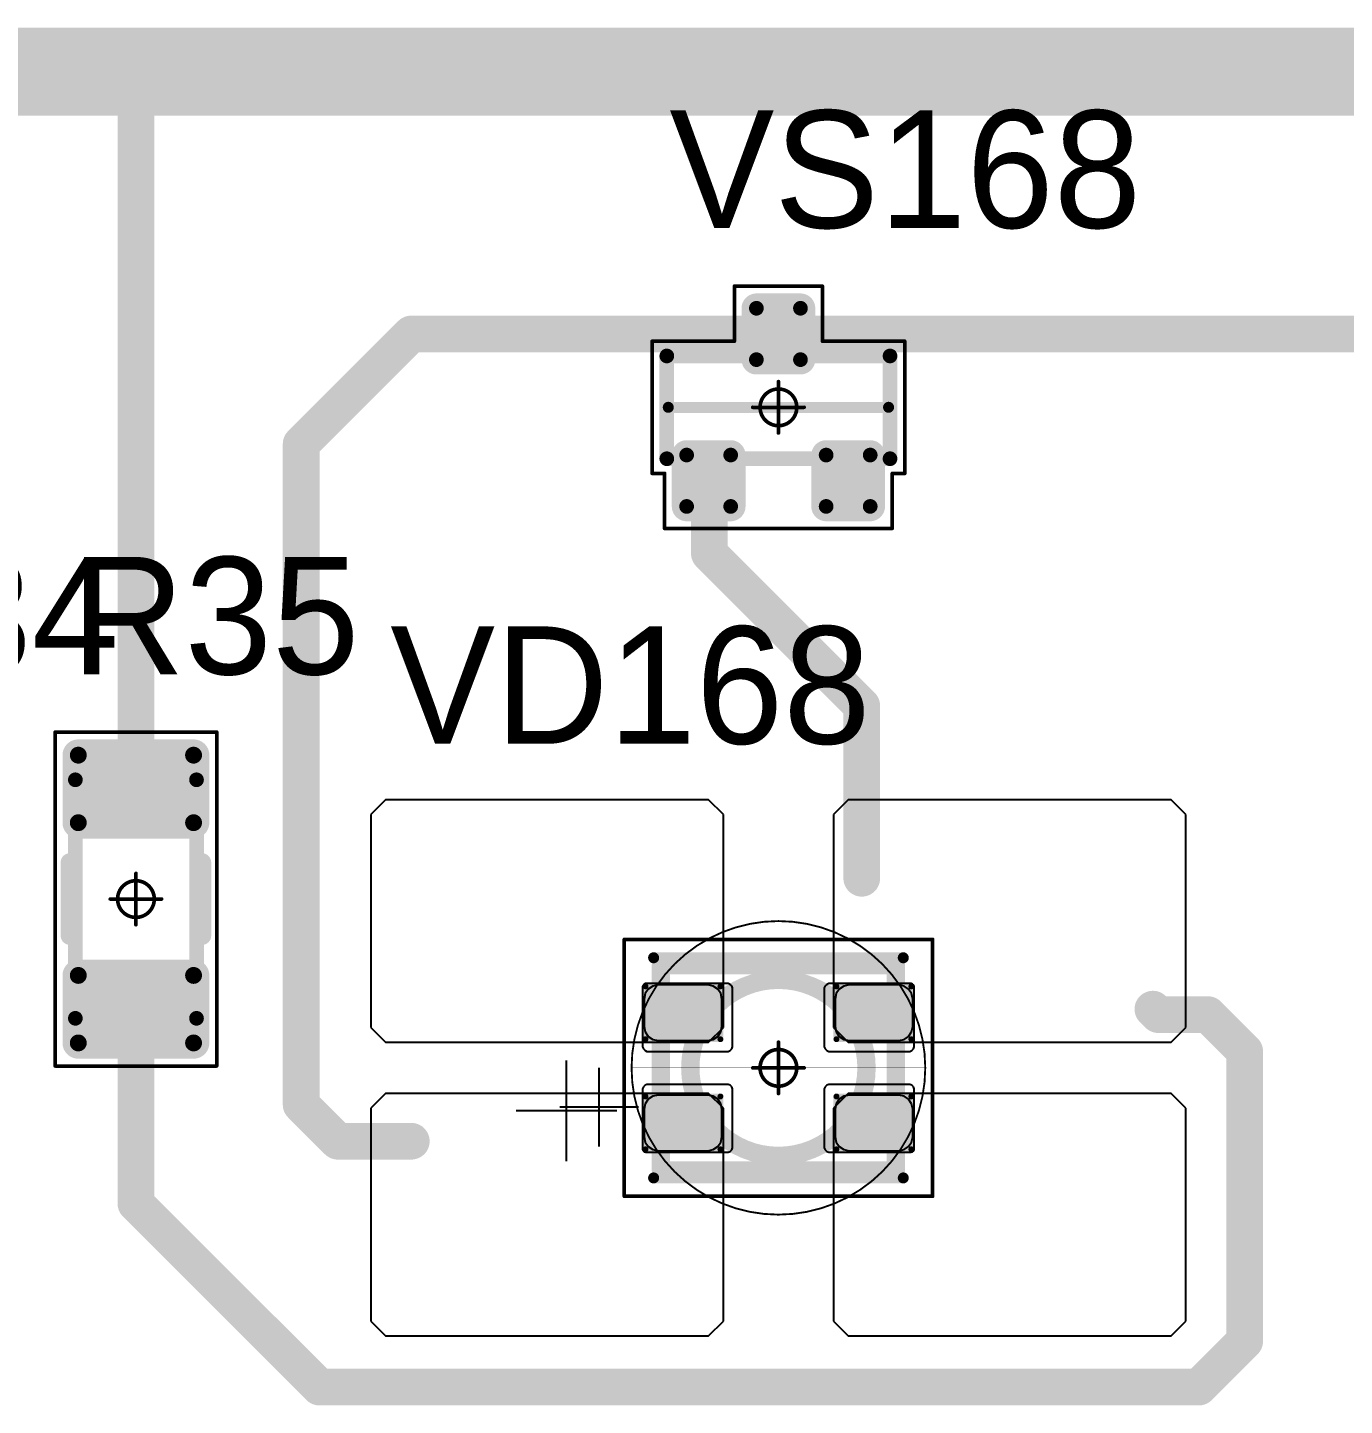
# Model space of a CAD drawing. Header units: millimetres. Extents: x 0 to 400, y 0 to 514.
# Drawn here: x 249.77 to 267.71, y 47.9 to 66.68 of the extents above; entities that cross this region are included whole.
import ezdxf

# ---------------------------------------------------------------- set-up
doc = ezdxf.new("R2010")
doc.units = ezdxf.units.MM
for name, color, linetype in [('Mechanical13', 56, 'Continuous'), ('Mechanical15', 56, 'Continuous'), ('Mechanical2', 216, 'Continuous'), ('TopLayer', 1, 'Continuous'), ('TopOverlay', 2, 'Continuous'), ('TopPaste', 8, 'Continuous'), ('TopSolder', 216, 'Continuous')]:
    doc.layers.add(name, color=color, linetype=linetype)

# ---------------------------------------------------------------- blocks, each defined once
blk = doc.blocks.new('SOT23_14')
at = {"layer": 'Mechanical13', "const_width": 0.2}
for points in [[(-0.7, 1.52), (0.7, 1.52)], [(-0.7, 1.52), (-0.7, -1.52)], [(0.7, 1.52), (0.7, -1.52)], [(-0.7, -1.52), (0.7, -1.52)]]:
    blk.add_lwpolyline(points, dxfattribs=at)
at = {"layer": 'Mechanical13', "const_width": 0.1}
for points in [[(-0.75, 1.52, 1), (-0.65, 1.52, 1)], [(-0.75, 1.52, 1), (-0.65, 1.52, 1)], [(0.65, 1.52, 1), (0.75, 1.52, 1)], [(0.65, 1.52, 1), (0.75, 1.52, 1)], [(-0.75, -1.52, 1), (-0.65, -1.52, 1)], [(-0.75, -1.52, 1), (-0.65, -1.52, 1)], [(0.65, -1.52, 1), (0.75, -1.52, 1)], [(0.65, -1.52, 1), (0.75, -1.52, 1)]]:
    blk.add_lwpolyline(points, format="xyb", close=True, dxfattribs=at)
at = {"layer": 'Mechanical15', "const_width": 0.05}
for points in [[(-0.9, 1.72), (-0.9, 1.55)], [(-0.9, 1.72), (0.9, 1.72)], [(0.9, 1.72), (0.9, 0.6)], [(-1.65, 1.55), (-1.65, -1.55)], [(-1.65, 1.55), (-0.9, 1.55)], [(0.9, 0.6), (1.65, 0.6)], [(1.65, 0.6), (1.65, -0.6)], [(0, 0.35), (0, -0.35)], [(-0.35, 0), (0.35, 0)], [(0.9, -0.6), (1.65, -0.6)], [(0.9, -0.6), (0.9, -1.72)], [(-1.65, -1.55), (-0.9, -1.55)], [(-0.9, -1.55), (-0.9, -1.72)], [(-0.9, -1.72), (0.9, -1.72)]]:
    blk.add_lwpolyline(points, dxfattribs=at)
at = {"layer": 'Mechanical15'}
for points, const_width in [([(-0.913, 1.72, 1), (-0.888, 1.72, 1)], 0.025), ([(-0.913, 1.72, 1), (-0.888, 1.72, 1)], 0.025), ([(0.888, 1.72, 1), (0.913, 1.72, 1)], 0.025), ([(0.888, 1.72, 1), (0.913, 1.72, 1)], 0.025), ([(-1.662, 1.55, 1), (-1.637, 1.55, 1)], 0.025), ([(-1.662, 1.55, 1), (-1.637, 1.55, 1)], 0.025), ([(-0.913, 1.55, 1), (-0.888, 1.55, 1)], 0.025), ([(-0.913, 1.55, 1), (-0.888, 1.55, 1)], 0.025), ([(0.888, 0.6, 1), (0.913, 0.6, 1)], 0.025), ([(0.888, 0.6, 1), (0.913, 0.6, 1)], 0.025), ([(1.638, 0.6, 1), (1.663, 0.6, 1)], 0.025), ([(1.638, 0.6, 1), (1.663, 0.6, 1)], 0.025), ([(0.25, 0, 1), (-0.25, 0, 1)], 0.05), ([(-0.012, 0.35, 1), (0.013, 0.35, 1)], 0.025), ([(-0.362, 0, 1), (-0.337, 0, 1)], 0.025), ([(-0.262, 0, 1), (-0.237, 0, 1)], 0.025), ([(0.238, 0, 1), (0.263, 0, 1)], 0.025), ([(0.338, 0, 1), (0.363, 0, 1)], 0.025), ([(-0.012, -0.35, 1), (0.013, -0.35, 1)], 0.025), ([(0.888, -0.6, 1), (0.913, -0.6, 1)], 0.025), ([(0.888, -0.6, 1), (0.913, -0.6, 1)], 0.025), ([(1.638, -0.6, 1), (1.663, -0.6, 1)], 0.025), ([(1.638, -0.6, 1), (1.663, -0.6, 1)], 0.025), ([(-1.662, -1.55, 1), (-1.637, -1.55, 1)], 0.025), ([(-1.662, -1.55, 1), (-1.637, -1.55, 1)], 0.025), ([(-0.913, -1.55, 1), (-0.888, -1.55, 1)], 0.025), ([(-0.913, -1.55, 1), (-0.888, -1.55, 1)], 0.025), ([(-0.913, -1.72, 1), (-0.888, -1.72, 1)], 0.025), ([(-0.913, -1.72, 1), (-0.888, -1.72, 1)], 0.025), ([(0.888, -1.72, 1), (0.913, -1.72, 1)], 0.025), ([(0.888, -1.72, 1), (0.913, -1.72, 1)], 0.025)]:
    blk.add_lwpolyline(points, format="xyb", close=True, dxfattribs=dict(at, const_width=const_width))
at = {"layer": 'TopLayer', "const_width": 0.1}
for points in [[(-1.4, 1.25, 1), (-1.3, 1.25, 1)], [(-0.7, 1.25, 1), (-0.6, 1.25, 1)], [(-1.4, 0.65, 1), (-1.3, 0.65, 1)], [(-0.7, 0.65, 1), (-0.6, 0.65, 1)], [(0.6, 0.3, 1), (0.7, 0.3, 1)], [(1.3, 0.3, 1), (1.4, 0.3, 1)], [(0.6, -0.3, 1), (0.7, -0.3, 1)], [(1.3, -0.3, 1), (1.4, -0.3, 1)], [(-1.4, -0.65, 1), (-1.3, -0.65, 1)], [(-0.7, -0.65, 1), (-0.6, -0.65, 1)], [(-1.4, -1.25, 1), (-1.3, -1.25, 1)], [(-0.7, -1.25, 1), (-0.6, -1.25, 1)]]:
    blk.add_lwpolyline(points, format="xyb", close=True, dxfattribs=at)
at = {"layer": 'TopLayer'}
for points in [[(-1.35, 1.35), (-1.35, 0.55), (-0.65, 1.35), (-0.65, 0.55)], [(-1.45, 1.25), (-1.45, 0.65), (-0.55, 1.25), (-0.55, 0.65)], [(0.65, 0.4), (0.65, -0.4), (1.35, 0.4), (1.35, -0.4)], [(0.55, 0.3), (0.55, -0.3), (1.45, 0.3), (1.45, -0.3)], [(-1.35, -0.55), (-1.35, -1.35), (-0.65, -0.55), (-0.65, -1.35)], [(-1.45, -0.65), (-1.45, -1.25), (-0.55, -0.65), (-0.55, -1.25)]]:
    blk.add_solid(points, dxfattribs=at)
at = {"layer": 'TopOverlay', "const_width": 0.15}
blk.add_lwpolyline([(0, 1.5), (0, -1.5)], dxfattribs=at)
at = {"layer": 'TopOverlay', "const_width": 0.075}
for points in [[(-0.037, 1.5, 1), (0.038, 1.5, 1)], [(-0.037, -1.5, 1), (0.038, -1.5, 1)]]:
    blk.add_lwpolyline(points, format="xyb", close=True, dxfattribs=at)
at = {"layer": 'TopPaste', "const_width": 0.075}
for points in [[(-1.387, 1.25, 1), (-1.312, 1.25, 1)], [(-0.687, 1.25, 1), (-0.613, 1.25, 1)], [(-1.387, 0.65, 1), (-1.312, 0.65, 1)], [(-0.687, 0.65, 1), (-0.613, 0.65, 1)], [(0.613, 0.3, 1), (0.687, 0.3, 1)], [(1.313, 0.3, 1), (1.387, 0.3, 1)], [(0.613, -0.3, 1), (0.687, -0.3, 1)], [(1.313, -0.3, 1), (1.387, -0.3, 1)], [(-1.387, -0.65, 1), (-1.312, -0.65, 1)], [(-0.687, -0.65, 1), (-0.613, -0.65, 1)], [(-1.387, -1.25, 1), (-1.312, -1.25, 1)], [(-0.687, -1.25, 1), (-0.613, -1.25, 1)]]:
    blk.add_lwpolyline(points, format="xyb", close=True, dxfattribs=at)
at = {"layer": 'TopPaste'}
for points in [[(-1.35, 1.325), (-1.35, 0.575), (-0.65, 1.325), (-0.65, 0.575)], [(-1.425, 1.25), (-1.425, 0.65), (-0.575, 1.25), (-0.575, 0.65)], [(0.575, 0.3), (0.575, -0.3), (1.425, 0.3), (1.425, -0.3)], [(0.65, 0.375), (0.65, -0.375), (1.35, 0.375), (1.35, -0.375)], [(-1.425, -0.65), (-1.425, -1.25), (-0.575, -0.65), (-0.575, -1.25)], [(-1.35, -0.575), (-1.35, -1.325), (-0.65, -0.575), (-0.65, -1.325)]]:
    blk.add_solid(points, dxfattribs=at)
at = {"layer": 'TopSolder', "const_width": 0.202}
for points in [[(-1.451, 1.25, 1), (-1.249, 1.25, 1)], [(-0.751, 1.25, 1), (-0.549, 1.25, 1)], [(-1.451, 0.65, 1), (-1.249, 0.65, 1)], [(-0.751, 0.65, 1), (-0.549, 0.65, 1)], [(0.549, 0.3, 1), (0.751, 0.3, 1)], [(1.249, 0.3, 1), (1.451, 0.3, 1)], [(0.549, -0.3, 1), (0.751, -0.3, 1)], [(1.249, -0.3, 1), (1.451, -0.3, 1)], [(-1.451, -0.65, 1), (-1.249, -0.65, 1)], [(-0.751, -0.65, 1), (-0.549, -0.65, 1)], [(-1.451, -1.25, 1), (-1.249, -1.25, 1)], [(-0.751, -1.25, 1), (-0.549, -1.25, 1)]]:
    blk.add_lwpolyline(points, format="xyb", close=True, dxfattribs=at)
at = {"layer": 'TopSolder'}
for points in [[(-1.35, 1.452), (-1.35, 0.448), (-0.65, 1.452), (-0.65, 0.448)], [(-1.552, 1.25), (-1.552, 0.65), (-0.448, 1.25), (-0.448, 0.65)], [(0.65, 0.502), (0.65, -0.502), (1.35, 0.502), (1.35, -0.502)], [(0.448, 0.3), (0.448, -0.3), (1.552, 0.3), (1.552, -0.3)], [(-1.35, -0.448), (-1.35, -1.452), (-0.65, -0.448), (-0.65, -1.452)], [(-1.552, -0.65), (-1.552, -1.25), (-0.448, -0.65), (-0.448, -1.25)]]:
    blk.add_solid(points, dxfattribs=at)
blk = doc.blocks.new('E65F_187')
at = {"layer": 'Mechanical13'}
for p, q in [((2.441, 1.071), (2.441, 0)), ((1.905, 0.536), (2.976, 0.536))]:
    blk.add_line(p, q, dxfattribs=at)
at = {"layer": 'Mechanical13', "const_width": 0.25}
for points in [[(-1.6, 1.4), (-1.6, -1.4)], [(1.6, 1.4), (-1.6, 1.4)], [(1.6, 1.4), (1.6, -1.4)], [(1.6, -1.4), (-1.6, -1.4)]]:
    blk.add_lwpolyline(points, dxfattribs=at)
at = {"layer": 'Mechanical13'}
for points, const_width in [([(-1.663, 1.4, 1), (-1.538, 1.4, 1)], 0.125), ([(-1.663, 1.4, 1), (-1.538, 1.4, 1)], 0.125), ([(1.537, 1.4, 1), (1.662, 1.4, 1)], 0.125), ([(1.537, 1.4, 1), (1.662, 1.4, 1)], 0.125), ([(1.2, 0, 1), (-1.2, 0, 1)], 0.25), ([(-1.263, 0, 1), (-1.138, 0, 1)], 0.125), ([(1.137, 0, 1), (1.262, 0, 1)], 0.125), ([(-1.663, -1.4, 1), (-1.538, -1.4, 1)], 0.125), ([(-1.663, -1.4, 1), (-1.538, -1.4, 1)], 0.125), ([(1.537, -1.4, 1), (1.662, -1.4, 1)], 0.125), ([(1.537, -1.4, 1), (1.662, -1.4, 1)], 0.125)]:
    blk.add_lwpolyline(points, format="xyb", close=True, dxfattribs=dict(at, const_width=const_width))
at = {"layer": 'Mechanical15', "const_width": 0.05}
for points in [[(2.1, 1.75), (-2.1, 1.75)], [(-2.1, 1.75), (-2.1, -1.75)], [(2.1, 1.75), (2.1, -1.75)], [(0, 0.35), (0, -0.35)], [(0, 0.35), (0, -0.35)], [(0.35, 0), (-0.35, 0)], [(0.35, 0), (-0.35, 0)], [(2.1, -1.75), (-2.1, -1.75)]]:
    blk.add_lwpolyline(points, dxfattribs=at)
at = {"layer": 'Mechanical15'}
for points, const_width in [([(-2.113, 1.75, 1), (-2.088, 1.75, 1)], 0.025), ([(-2.113, 1.75, 1), (-2.088, 1.75, 1)], 0.025), ([(2.087, 1.75, 1), (2.112, 1.75, 1)], 0.025), ([(2.087, 1.75, 1), (2.112, 1.75, 1)], 0.025), ([(0.25, 0, 1), (-0.25, 0, 1)], 0.05), ([(0.25, 0, 1), (-0.25, 0, 1)], 0.05), ([(-0.013, 0.35, 1), (0.012, 0.35, 1)], 0.025), ([(-0.013, 0.35, 1), (0.012, 0.35, 1)], 0.025), ([(-0.363, 0, 1), (-0.338, 0, 1)], 0.025), ([(-0.363, 0, 1), (-0.338, 0, 1)], 0.025), ([(-0.263, 0, 1), (-0.238, 0, 1)], 0.025), ([(-0.263, 0, 1), (-0.238, 0, 1)], 0.025), ([(0.237, 0, 1), (0.262, 0, 1)], 0.025), ([(0.237, 0, 1), (0.262, 0, 1)], 0.025), ([(0.337, 0, 1), (0.362, 0, 1)], 0.025), ([(0.337, 0, 1), (0.362, 0, 1)], 0.025), ([(-0.013, -0.35, 1), (0.012, -0.35, 1)], 0.025), ([(-0.013, -0.35, 1), (0.012, -0.35, 1)], 0.025), ([(-2.113, -1.75, 1), (-2.088, -1.75, 1)], 0.025), ([(-2.113, -1.75, 1), (-2.088, -1.75, 1)], 0.025), ([(2.087, -1.75, 1), (2.112, -1.75, 1)], 0.025), ([(2.087, -1.75, 1), (2.112, -1.75, 1)], 0.025)]:
    blk.add_lwpolyline(points, format="xyb", close=True, dxfattribs=dict(at, const_width=const_width))
at = {"layer": 'TopLayer'}
for p, q in [((-5.35, 3.65), (-5.55, 3.45)), ((-0.95, 3.65), (-5.35, 3.65)), ((-5.35, 3.65), (-5.35, 3.65)), ((-0.75, 3.45), (-0.95, 3.65)), ((0.95, 3.65), (0.75, 3.45)), ((5.35, 3.65), (0.95, 3.65)), ((0.95, 3.65), (0.95, 3.65)), ((5.55, 3.45), (5.35, 3.65)), ((-5.55, 3.45), (-5.55, 3.45)), ((-5.55, 3.45), (-5.55, 0.55)), ((-0.75, 0.55), (-0.75, 3.45)), ((0.75, 3.45), (0.75, 3.45)), ((0.75, 3.45), (0.75, 0.55)), ((5.55, 0.55), (5.55, 3.45)), ((-5.55, 0.55), (-5.35, 0.35)), ((-0.95, 0.35), (-0.75, 0.55)), ((0.75, 0.55), (0.95, 0.35)), ((5.35, 0.35), (5.55, 0.55)), ((-5.35, 0.35), (-0.95, 0.35)), ((0.95, 0.35), (5.35, 0.35)), ((-5.35, -0.35), (-5.55, -0.55)), ((-0.95, -0.35), (-5.35, -0.35)), ((-5.35, -0.35), (-5.35, -0.35)), ((-0.75, -0.55), (-0.95, -0.35)), ((0.95, -0.35), (0.75, -0.55)), ((5.35, -0.35), (0.95, -0.35)), ((0.95, -0.35), (0.95, -0.35)), ((5.55, -0.55), (5.35, -0.35)), ((-5.55, -0.55), (-5.55, -0.55)), ((-5.55, -0.55), (-5.55, -3.45)), ((-0.75, -3.45), (-0.75, -0.55)), ((0.75, -0.55), (0.75, -0.55)), ((0.75, -0.55), (0.75, -3.45)), ((5.55, -3.45), (5.55, -0.55)), ((-5.55, -3.45), (-5.35, -3.65)), ((-0.95, -3.65), (-0.75, -3.45)), ((0.75, -3.45), (0.95, -3.65)), ((5.35, -3.65), (5.55, -3.45)), ((-5.35, -3.65), (-0.95, -3.65)), ((0.95, -3.65), (5.35, -3.65))]:
    blk.add_line(p, q, dxfattribs=at)
at = {"layer": 'TopLayer', "const_width": 0.04}
for points in [[(-1.83, 1.11, 1), (-1.79, 1.11, 1)], [(-0.81, 1.11, 1), (-0.77, 1.11, 1)], [(0.77, 1.11, 1), (0.81, 1.11, 1)], [(1.79, 1.11, 1), (1.83, 1.11, 1)], [(-1.83, 0.39, 1), (-1.79, 0.39, 1)], [(-0.81, 0.39, 1), (-0.77, 0.39, 1)], [(0.77, 0.39, 1), (0.81, 0.39, 1)], [(1.79, 0.39, 1), (1.83, 0.39, 1)], [(-1.83, -0.39, 1), (-1.79, -0.39, 1)], [(-0.81, -0.39, 1), (-0.77, -0.39, 1)], [(0.77, -0.39, 1), (0.81, -0.39, 1)], [(1.79, -0.39, 1), (1.83, -0.39, 1)], [(-1.83, -1.11, 1), (-1.79, -1.11, 1)], [(-0.81, -1.11, 1), (-0.77, -1.11, 1)], [(0.77, -1.11, 1), (0.81, -1.11, 1)], [(1.79, -1.11, 1), (1.83, -1.11, 1)]]:
    blk.add_lwpolyline(points, format="xyb", close=True, dxfattribs=at)
at = {"layer": 'TopLayer'}
for points in [[(-1.81, 1.15), (-1.81, 0.35), (-0.79, 1.15), (-0.79, 0.35)], [(0.79, 1.15), (0.79, 0.35), (1.81, 1.15), (1.81, 0.35)], [(-1.85, 1.11), (-1.85, 0.39), (-0.75, 1.11), (-0.75, 0.39)], [(0.75, 1.11), (0.75, 0.39), (1.85, 1.11), (1.85, 0.39)], [(-1.81, -0.35), (-1.81, -1.15), (-0.79, -0.35), (-0.79, -1.15)], [(0.79, -0.35), (0.79, -1.15), (1.81, -0.35), (1.81, -1.15)], [(-1.85, -0.39), (-1.85, -1.11), (-0.75, -0.39), (-0.75, -1.11)], [(0.75, -0.39), (0.75, -1.11), (1.85, -0.39), (1.85, -1.11)]]:
    blk.add_solid(points, dxfattribs=at)
at = {"layer": 'TopOverlay'}
for p, q in [((2.886, 1.271), (2.886, -0.1)), ((2.2, 0.586), (3.571, 0.586))]:
    blk.add_line(p, q, dxfattribs=at)
at = {"layer": 'TopOverlay', "const_width": 0.15}
for points in [[(1.7, 1.5), (-1.7, 1.5)], [(1.7, -1.5), (-1.7, -1.5)]]:
    blk.add_lwpolyline(points, dxfattribs=at)
at = {"layer": 'TopOverlay', "const_width": 0.075}
for points in [[(-1.738, 1.5, 1), (-1.663, 1.5, 1)], [(1.662, 1.5, 1), (1.737, 1.5, 1)], [(-1.738, -1.5, 1), (-1.663, -1.5, 1)], [(1.662, -1.5, 1), (1.737, -1.5, 1)]]:
    blk.add_lwpolyline(points, format="xyb", close=True, dxfattribs=at)
at = {"layer": 'TopPaste'}
for p, q in [((-1.638, 1.129), (-1.711, 1.114)), ((-0.963, 1.129), (-1.638, 1.129)), ((-0.889, 1.114), (-0.963, 1.129)), ((0.962, 1.129), (0.889, 1.114)), ((1.637, 1.129), (0.962, 1.129)), ((1.711, 1.114), (1.637, 1.129)), ((-1.814, 1.011), (-1.829, 0.938)), ((-1.773, 1.073), (-1.814, 1.011)), ((-1.711, 1.114), (-1.773, 1.073)), ((-0.827, 1.073), (-0.889, 1.114)), ((-0.786, 1.011), (-0.827, 1.073)), ((-0.771, 0.938), (-0.786, 1.011)), ((0.786, 1.011), (0.771, 0.938)), ((0.827, 1.073), (0.786, 1.011)), ((0.889, 1.114), (0.827, 1.073)), ((1.773, 1.073), (1.711, 1.114)), ((1.814, 1.011), (1.773, 1.073)), ((1.829, 0.938), (1.814, 1.011)), ((-1.829, 0.938), (-1.829, 0.563)), ((-0.771, 0.563), (-0.771, 0.938)), ((0.771, 0.938), (0.771, 0.563)), ((1.829, 0.563), (1.829, 0.938)), ((-1.829, 0.563), (-1.814, 0.489)), ((-1.814, 0.489), (-1.773, 0.427)), ((-1.773, 0.427), (-1.711, 0.386)), ((-1.711, 0.386), (-1.638, 0.371)), ((-0.963, 0.371), (-0.889, 0.386)), ((-0.889, 0.386), (-0.827, 0.427)), ((-0.827, 0.427), (-0.786, 0.489)), ((-0.786, 0.489), (-0.771, 0.563)), ((0.771, 0.563), (0.786, 0.489)), ((0.786, 0.489), (0.827, 0.427)), ((0.827, 0.427), (0.889, 0.386)), ((0.889, 0.386), (0.962, 0.371)), ((1.637, 0.371), (1.711, 0.386)), ((1.711, 0.386), (1.773, 0.427)), ((1.773, 0.427), (1.814, 0.489)), ((1.814, 0.489), (1.829, 0.563)), ((-1.638, 0.371), (-0.963, 0.371)), ((0.962, 0.371), (1.637, 0.371)), ((-1.638, -0.371), (-1.711, -0.386)), ((-0.963, -0.371), (-1.638, -0.371)), ((-0.889, -0.386), (-0.963, -0.371)), ((0.962, -0.371), (0.889, -0.386)), ((1.637, -0.371), (0.962, -0.371)), ((1.711, -0.386), (1.637, -0.371)), ((-1.814, -0.489), (-1.829, -0.563)), ((-1.829, -0.563), (-1.829, -0.938)), ((-1.773, -0.427), (-1.814, -0.489)), ((-1.711, -0.386), (-1.773, -0.427)), ((-0.827, -0.427), (-0.889, -0.386)), ((-0.786, -0.489), (-0.827, -0.427)), ((-0.771, -0.563), (-0.786, -0.489)), ((-0.771, -0.938), (-0.771, -0.563)), ((0.786, -0.489), (0.771, -0.563)), ((0.771, -0.563), (0.771, -0.938)), ((0.827, -0.427), (0.786, -0.489)), ((0.889, -0.386), (0.827, -0.427)), ((1.773, -0.427), (1.711, -0.386)), ((1.814, -0.489), (1.773, -0.427)), ((1.829, -0.563), (1.814, -0.489)), ((1.829, -0.938), (1.829, -0.563)), ((-1.829, -0.938), (-1.814, -1.011)), ((-0.786, -1.011), (-0.771, -0.938)), ((0.771, -0.938), (0.786, -1.011)), ((1.814, -1.011), (1.829, -0.938)), ((-1.814, -1.011), (-1.773, -1.073)), ((-1.773, -1.073), (-1.711, -1.114)), ((-1.711, -1.114), (-1.638, -1.129)), ((-0.963, -1.129), (-0.889, -1.114)), ((-0.889, -1.114), (-0.827, -1.073)), ((-0.827, -1.073), (-0.786, -1.011)), ((0.786, -1.011), (0.827, -1.073)), ((0.827, -1.073), (0.889, -1.114)), ((0.889, -1.114), (0.962, -1.129)), ((1.637, -1.129), (1.711, -1.114)), ((1.711, -1.114), (1.773, -1.073)), ((1.773, -1.073), (1.814, -1.011)), ((-1.638, -1.129), (-0.963, -1.129)), ((0.962, -1.129), (1.637, -1.129))]:
    blk.add_line(p, q, dxfattribs=at)
at = {"layer": 'TopSolder'}
for p, q in [((-1.842, 1.129), (-1.85, 1.111)), ((-1.828, 1.143), (-1.842, 1.129)), ((-1.81, 1.151), (-1.828, 1.143)), ((-1.8, 1.151), (-1.81, 1.151)), ((-0.7, 1.151), (-1.8, 1.151)), ((-0.685, 1.151), (-0.7, 1.151)), ((-0.7, 1.151), (-0.7, 1.151)), ((-0.658, 1.139), (-0.685, 1.151)), ((-0.636, 1.118), (-0.658, 1.139)), ((0.657, 1.139), (0.636, 1.118)), ((0.685, 1.151), (0.657, 1.139)), ((0.7, 1.151), (0.685, 1.151)), ((1.8, 1.151), (0.7, 1.151)), ((1.81, 1.151), (1.8, 1.151)), ((1.8, 1.151), (1.8, 1.151)), ((1.828, 1.143), (1.81, 1.151)), ((1.842, 1.129), (1.828, 1.143)), ((1.85, 1.111), (1.842, 1.129)), ((-1.85, 1.111), (-1.85, 1.101)), ((-1.85, 1.101), (-1.85, 1.101)), ((-1.85, 1.101), (-1.85, 0.301)), ((-0.625, 1.09), (-0.636, 1.118)), ((-0.625, 1.076), (-0.625, 1.09)), ((-0.625, 0.301), (-0.625, 1.076)), ((0.636, 1.118), (0.625, 1.09)), ((0.625, 1.09), (0.625, 1.076)), ((0.625, 1.076), (0.625, 1.076)), ((0.625, 1.076), (0.625, 0.301)), ((1.85, 1.101), (1.85, 1.111)), ((1.85, 0.301), (1.85, 1.101)), ((-1.85, 0.301), (-1.85, 0.286)), ((-1.85, 0.286), (-1.839, 0.258)), ((-1.839, 0.258), (-1.818, 0.237)), ((-1.818, 0.237), (-1.79, 0.226)), ((-1.79, 0.226), (-1.775, 0.226)), ((-1.775, 0.226), (-1.775, 0.226)), ((-1.775, 0.226), (-0.7, 0.226)), ((-0.7, 0.226), (-0.685, 0.226)), ((-0.685, 0.226), (-0.658, 0.237)), ((-0.658, 0.237), (-0.636, 0.258)), ((-0.636, 0.258), (-0.625, 0.286)), ((-0.625, 0.286), (-0.625, 0.301)), ((-0.625, 0.301), (-0.625, 0.301)), ((0.625, 0.301), (0.625, 0.286)), ((0.625, 0.286), (0.636, 0.258)), ((0.636, 0.258), (0.657, 0.237)), ((0.657, 0.237), (0.685, 0.226)), ((0.685, 0.226), (0.7, 0.226)), ((0.7, 0.226), (0.7, 0.226)), ((0.7, 0.226), (1.775, 0.226)), ((1.775, 0.226), (1.79, 0.226)), ((1.79, 0.226), (1.817, 0.237)), ((1.817, 0.237), (1.839, 0.258)), ((1.839, 0.258), (1.85, 0.286)), ((1.85, 0.286), (1.85, 0.301)), ((1.85, 0.301), (1.85, 0.301)), ((-1.839, -0.257), (-1.85, -0.285)), ((-1.85, -0.285), (-1.85, -0.299)), ((-1.85, -0.299), (-1.85, -0.299)), ((-1.85, -0.299), (-1.85, -1.099)), ((-1.818, -0.236), (-1.839, -0.257)), ((-1.79, -0.224), (-1.818, -0.236)), ((-1.775, -0.224), (-1.79, -0.224)), ((-0.7, -0.224), (-1.775, -0.224)), ((-0.685, -0.224), (-0.7, -0.224)), ((-0.7, -0.224), (-0.7, -0.224)), ((-0.658, -0.236), (-0.685, -0.224)), ((-0.636, -0.257), (-0.658, -0.236)), ((-0.625, -0.285), (-0.636, -0.257)), ((-0.625, -0.299), (-0.625, -0.285)), ((-0.625, -1.074), (-0.625, -0.299)), ((0.636, -0.257), (0.625, -0.285)), ((0.625, -0.285), (0.625, -0.299)), ((0.625, -0.299), (0.625, -0.299)), ((0.625, -0.299), (0.625, -1.074)), ((0.658, -0.236), (0.636, -0.257)), ((0.685, -0.224), (0.658, -0.236)), ((0.7, -0.224), (0.685, -0.224)), ((1.775, -0.224), (0.7, -0.224)), ((1.79, -0.224), (1.775, -0.224)), ((1.775, -0.224), (1.775, -0.224)), ((1.817, -0.236), (1.79, -0.224)), ((1.839, -0.257), (1.817, -0.236)), ((1.85, -0.285), (1.839, -0.257)), ((1.85, -0.299), (1.85, -0.285)), ((1.85, -1.099), (1.85, -0.299)), ((-1.85, -1.099), (-1.85, -1.109)), ((-1.85, -1.109), (-1.842, -1.128)), ((-0.658, -1.138), (-0.636, -1.117)), ((-0.636, -1.117), (-0.625, -1.089)), ((-0.625, -1.089), (-0.625, -1.074)), ((-0.625, -1.074), (-0.625, -1.074)), ((0.625, -1.074), (0.625, -1.089)), ((0.625, -1.089), (0.636, -1.117)), ((0.636, -1.117), (0.657, -1.138)), ((1.842, -1.128), (1.85, -1.109)), ((1.85, -1.109), (1.85, -1.099)), ((1.85, -1.099), (1.85, -1.099)), ((-1.842, -1.128), (-1.828, -1.142)), ((-1.828, -1.142), (-1.81, -1.149)), ((-1.81, -1.149), (-1.8, -1.149)), ((-1.8, -1.149), (-0.7, -1.149)), ((-1.8, -1.149), (-1.8, -1.149)), ((-0.7, -1.149), (-0.685, -1.149)), ((-0.685, -1.149), (-0.658, -1.138)), ((0.657, -1.138), (0.685, -1.149)), ((0.685, -1.149), (0.7, -1.149)), ((0.7, -1.149), (1.8, -1.149)), ((0.7, -1.149), (0.7, -1.149)), ((1.8, -1.149), (1.81, -1.149)), ((1.81, -1.149), (1.828, -1.142)), ((1.828, -1.142), (1.842, -1.128))]:
    blk.add_line(p, q, dxfattribs=at)
blk = doc.blocks.new('RC1206S_357')
at = {"layer": 'Mechanical13', "const_width": 0.2}
for points in [[(-1.625, 0.825), (-1.625, -0.825)], [(-1.625, 0.825), (1.625, 0.825)], [(1.625, 0.825), (1.625, -0.825)], [(-1.625, -0.825), (1.625, -0.825)]]:
    blk.add_lwpolyline(points, dxfattribs=at)
at = {"layer": 'Mechanical13', "const_width": 0.1}
for points in [[(-1.675, 0.825, 1), (-1.575, 0.825, 1)], [(-1.675, 0.825, 1), (-1.575, 0.825, 1)], [(1.575, 0.825, 1), (1.675, 0.825, 1)], [(1.575, 0.825, 1), (1.675, 0.825, 1)], [(-1.675, -0.825, 1), (-1.575, -0.825, 1)], [(-1.675, -0.825, 1), (-1.575, -0.825, 1)], [(1.575, -0.825, 1), (1.675, -0.825, 1)], [(1.575, -0.825, 1), (1.675, -0.825, 1)]]:
    blk.add_lwpolyline(points, format="xyb", close=True, dxfattribs=at)
at = {"layer": 'Mechanical15', "const_width": 0.05}
for points in [[(-2.275, 1.1), (-2.275, -1.1)], [(-2.275, 1.1), (2.275, 1.1)], [(2.275, 1.1), (2.275, -1.1)], [(0, 0.35), (0, -0.35)], [(-0.35, 0), (0.35, 0)], [(-2.275, -1.1), (2.275, -1.1)]]:
    blk.add_lwpolyline(points, dxfattribs=at)
at = {"layer": 'Mechanical15'}
for points, const_width in [([(-2.287, 1.1, 1), (-2.262, 1.1, 1)], 0.025), ([(-2.287, 1.1, 1), (-2.262, 1.1, 1)], 0.025), ([(2.262, 1.1, 1), (2.287, 1.1, 1)], 0.025), ([(2.262, 1.1, 1), (2.287, 1.1, 1)], 0.025), ([(0.25, 0, 1), (-0.25, 0, 1)], 0.05), ([(-0.012, 0.35, 1), (0.012, 0.35, 1)], 0.025), ([(-0.362, 0, 1), (-0.337, 0, 1)], 0.025), ([(-0.262, 0, 1), (-0.238, 0, 1)], 0.025), ([(0.238, 0, 1), (0.262, 0, 1)], 0.025), ([(0.337, 0, 1), (0.362, 0, 1)], 0.025), ([(-0.012, -0.35, 1), (0.012, -0.35, 1)], 0.025), ([(-2.287, -1.1, 1), (-2.262, -1.1, 1)], 0.025), ([(-2.287, -1.1, 1), (-2.262, -1.1, 1)], 0.025), ([(2.262, -1.1, 1), (2.287, -1.1, 1)], 0.025), ([(2.262, -1.1, 1), (2.287, -1.1, 1)], 0.025)]:
    blk.add_lwpolyline(points, format="xyb", close=True, dxfattribs=dict(at, const_width=const_width))
at = {"layer": 'TopLayer', "const_width": 0.115}
for points in [[(-2.018, 0.785, 1), (-1.903, 0.785, 1)], [(-1.098, 0.785, 1), (-0.983, 0.785, 1)], [(0.983, 0.785, 1), (1.098, 0.785, 1)], [(1.903, 0.785, 1), (2.018, 0.785, 1)], [(-2.018, -0.785, 1), (-1.903, -0.785, 1)], [(-1.098, -0.785, 1), (-0.983, -0.785, 1)], [(0.983, -0.785, 1), (1.098, -0.785, 1)], [(1.903, -0.785, 1), (2.018, -0.785, 1)]]:
    blk.add_lwpolyline(points, format="xyb", close=True, dxfattribs=at)
at = {"layer": 'TopLayer'}
for points in [[(-2.075, -0.785), (-0.925, -0.785), (-2.075, 0.785), (-0.925, 0.785)], [(-1.96, -0.9), (-1.04, -0.9), (-1.96, 0.9), (-1.04, 0.9)], [(0.925, -0.785), (2.075, -0.785), (0.925, 0.785), (2.075, 0.785)], [(1.04, -0.9), (1.96, -0.9), (1.04, 0.9), (1.96, 0.9)]]:
    blk.add_solid(points, dxfattribs=at)
at = {"layer": 'TopOverlay', "const_width": 0.25}
for points in [[(-0.5, 0.9), (0.5, 0.9)], [(-0.5, -0.9), (0.5, -0.9)]]:
    blk.add_lwpolyline(points, dxfattribs=at)
at = {"layer": 'TopOverlay', "const_width": 0.125}
for points in [[(-0.562, 0.9, 1), (-0.437, 0.9, 1)], [(0.437, 0.9, 1), (0.562, 0.9, 1)], [(-0.562, -0.9, 1), (-0.437, -0.9, 1)], [(0.437, -0.9, 1), (0.562, -0.9, 1)]]:
    blk.add_lwpolyline(points, format="xyb", close=True, dxfattribs=at)
at = {"layer": 'TopPaste', "const_width": 0.09}
for points in [[(-2.005, 0.785, 1), (-1.915, 0.785, 1)], [(-1.085, 0.785, 1), (-0.995, 0.785, 1)], [(0.995, 0.785, 1), (1.085, 0.785, 1)], [(1.915, 0.785, 1), (2.005, 0.785, 1)], [(-2.005, -0.785, 1), (-1.915, -0.785, 1)], [(-1.085, -0.785, 1), (-0.995, -0.785, 1)], [(0.995, -0.785, 1), (1.085, -0.785, 1)], [(1.915, -0.785, 1), (2.005, -0.785, 1)]]:
    blk.add_lwpolyline(points, format="xyb", close=True, dxfattribs=at)
at = {"layer": 'TopPaste'}
for points in [[(-2.05, -0.785), (-0.95, -0.785), (-2.05, 0.785), (-0.95, 0.785)], [(-1.96, -0.875), (-1.04, -0.875), (-1.96, 0.875), (-1.04, 0.875)], [(0.95, -0.785), (2.05, -0.785), (0.95, 0.785), (2.05, 0.785)], [(1.04, -0.875), (1.96, -0.875), (1.04, 0.875), (1.96, 0.875)]]:
    blk.add_solid(points, dxfattribs=at)
at = {"layer": 'TopSolder', "const_width": 0.215}
for points in [[(-2.068, 0.785, 1), (-1.853, 0.785, 1)], [(-1.148, 0.785, 1), (-0.933, 0.785, 1)], [(0.933, 0.785, 1), (1.148, 0.785, 1)], [(1.853, 0.785, 1), (2.068, 0.785, 1)], [(-2.068, -0.785, 1), (-1.853, -0.785, 1)], [(-1.148, -0.785, 1), (-0.933, -0.785, 1)], [(0.933, -0.785, 1), (1.148, -0.785, 1)], [(1.853, -0.785, 1), (2.068, -0.785, 1)]]:
    blk.add_lwpolyline(points, format="xyb", close=True, dxfattribs=at)
at = {"layer": 'TopSolder'}
for points in [[(-1.96, -1), (-1.04, -1), (-1.96, 1), (-1.04, 1)], [(1.04, -1), (1.96, -1), (1.04, 1), (1.96, 1)], [(-2.175, -0.785), (-0.825, -0.785), (-2.175, 0.785), (-0.825, 0.785)], [(0.825, -0.785), (2.175, -0.785), (0.825, 0.785), (2.175, 0.785)]]:
    blk.add_solid(points, dxfattribs=at)

msp = doc.modelspace()

# ---------------------------------------------------------------- linework, layer by layer
at = {"layer": 'Mechanical2'}
for points, const_width in [([(262, 52.5, 1), (258, 52.5, 1)], 0.0254), ([(260, 54.5, 1), (260, 54.5, 1)], 0.0005), ([(257.994, 52.5, 1), (258.006, 52.5, 1)], 0.0127), ([(258, 52.5, 1), (258, 52.5, 1)], 0.0005), ([(261.994, 52.5, 1), (262.006, 52.5, 1)], 0.0127), ([(262, 52.5, 1), (262, 52.5, 1)], 0.0005), ([(260, 50.5, 1), (260, 50.5, 1)], 0.0005)]:
    msp.add_lwpolyline(points, format="xyb", close=True, dxfattribs=dict(at, const_width=const_width))
at = {"layer": 'Mechanical2', "const_width": 0.001}
for points in [[(260, 50.5), (260, 54.5)], [(258, 52.5), (262, 52.5)]]:
    msp.add_lwpolyline(points, dxfattribs=at)
at = {"layer": 'TopLayer'}
for points, const_width in [([(247.9, 66.075), (251.275, 66.075)], 1.2), ([(251.275, 66.075), (348.1, 66.075)], 1.2), ([(251.25, 66.05), (251.275, 66.075)], 0.5), ([(251.25, 56.3), (251.25, 66.05)], 0.5), ([(253.5, 61), (255, 62.5)], 0.5), ([(255, 62.5), (260, 62.5)], 0.5), ([(260, 62.5), (269.025, 62.5)], 0.5), ([(253.5, 53.225), (253.5, 61)], 0.5), ([(259.06, 59.508), (259.06, 60.49)], 0.5), ([(259.06, 59.508), (261.135, 57.433)], 0.5), ([(261.135, 55.083), (261.135, 57.433)], 0.5), ([(251.25, 50.65), (251.25, 53.3)], 0.5), ([(265.1, 53.3), (265.175, 53.225)], 0.5), ([(253.5, 52), (253.5, 53.225)], 0.5), ([(265.175, 53.225), (265.85, 53.225)], 0.5), ([(265.85, 53.225), (266.35, 52.725)], 0.5), ([(266.35, 48.775), (266.35, 52.725)], 0.5), ([(253.5, 52), (254, 51.5)], 0.5), ([(254, 51.5), (255, 51.5)], 0.5), ([(251.25, 50.65), (253.75, 48.15)], 0.5), ([(265.725, 48.15), (266.35, 48.775)], 0.5), ([(253.75, 48.15), (265.725, 48.15)], 0.5)]:
    msp.add_lwpolyline(points, dxfattribs=dict(at, const_width=const_width))
for points, const_width in [([(250.975, 66.075, 1), (251.575, 66.075, 1)], 0.6), ([(250.975, 66.075, 1), (251.575, 66.075, 1)], 0.6), ([(251.125, 66.05, 1), (251.375, 66.05, 1)], 0.25), ([(251.125, 66.05, 1), (251.375, 66.05, 1)], 0.25), ([(251.15, 66.075, 1), (251.4, 66.075, 1)], 0.25), ([(254.875, 62.5, 1), (255.125, 62.5, 1)], 0.25), ([(254.875, 62.5, 1), (255.125, 62.5, 1)], 0.25), ([(259.875, 62.5, 1), (260.125, 62.5, 1)], 0.25), ([(259.875, 62.5, 1), (260.125, 62.5, 1)], 0.25), ([(253.375, 61, 1), (253.625, 61, 1)], 0.25), ([(253.375, 61, 1), (253.625, 61, 1)], 0.25), ([(258.935, 60.49, 1), (259.185, 60.49, 1)], 0.25), ([(258.935, 59.508, 1), (259.185, 59.508, 1)], 0.25), ([(258.935, 59.508, 1), (259.185, 59.508, 1)], 0.25), ([(261.01, 57.433, 1), (261.26, 57.433, 1)], 0.25), ([(261.01, 57.433, 1), (261.26, 57.433, 1)], 0.25), ([(251.125, 56.3, 1), (251.375, 56.3, 1)], 0.25), ([(261.01, 55.083, 1), (261.26, 55.083, 1)], 0.25), ([(251.125, 53.3, 1), (251.375, 53.3, 1)], 0.25), ([(264.975, 53.3, 1), (265.225, 53.3, 1)], 0.25), ([(253.375, 53.225, 1), (253.625, 53.225, 1)], 0.25), ([(253.375, 53.225, 1), (253.625, 53.225, 1)], 0.25), ([(265.05, 53.225, 1), (265.3, 53.225, 1)], 0.25), ([(265.05, 53.225, 1), (265.3, 53.225, 1)], 0.25), ([(265.725, 53.225, 1), (265.975, 53.225, 1)], 0.25), ([(265.725, 53.225, 1), (265.975, 53.225, 1)], 0.25), ([(266.225, 52.725, 1), (266.475, 52.725, 1)], 0.25), ([(266.225, 52.725, 1), (266.475, 52.725, 1)], 0.25), ([(253.375, 52, 1), (253.625, 52, 1)], 0.25), ([(253.375, 52, 1), (253.625, 52, 1)], 0.25), ([(253.875, 51.5, 1), (254.125, 51.5, 1)], 0.25), ([(253.875, 51.5, 1), (254.125, 51.5, 1)], 0.25), ([(254.875, 51.5, 1), (255.125, 51.5, 1)], 0.25), ([(251.125, 50.65, 1), (251.375, 50.65, 1)], 0.25), ([(251.125, 50.65, 1), (251.375, 50.65, 1)], 0.25), ([(266.225, 48.775, 1), (266.475, 48.775, 1)], 0.25), ([(266.225, 48.775, 1), (266.475, 48.775, 1)], 0.25), ([(253.625, 48.15, 1), (253.875, 48.15, 1)], 0.25), ([(253.625, 48.15, 1), (253.875, 48.15, 1)], 0.25), ([(265.6, 48.15, 1), (265.85, 48.15, 1)], 0.25), ([(265.6, 48.15, 1), (265.85, 48.15, 1)], 0.25)]:
    msp.add_lwpolyline(points, format="xyb", close=True, dxfattribs=dict(at, const_width=const_width))

# ---------------------------------------------------------------- block references
for name, p, rotation in [('SOT23_14', (260, 61.5), 90), ('RC1206S_357', (251.25, 54.8), 90), ('E65F_187', (260, 52.5), 180)]:
    msp.add_blockref(name, p, dxfattribs=dict(rotation=rotation))

# ---------------------------------------------------------------- texts
at = {"layer": 'TopOverlay'}
for s, p in [('VS168', (258.516, 63.945)), ('R34', (247.095, 57.862)), ('R35', (250.369, 57.862)), ('VD168', (254.714, 56.916))]:
    msp.add_text(s, height=1.6, dxfattribs=at).set_placement(p)

doc.saveas('drawing.dxf')
